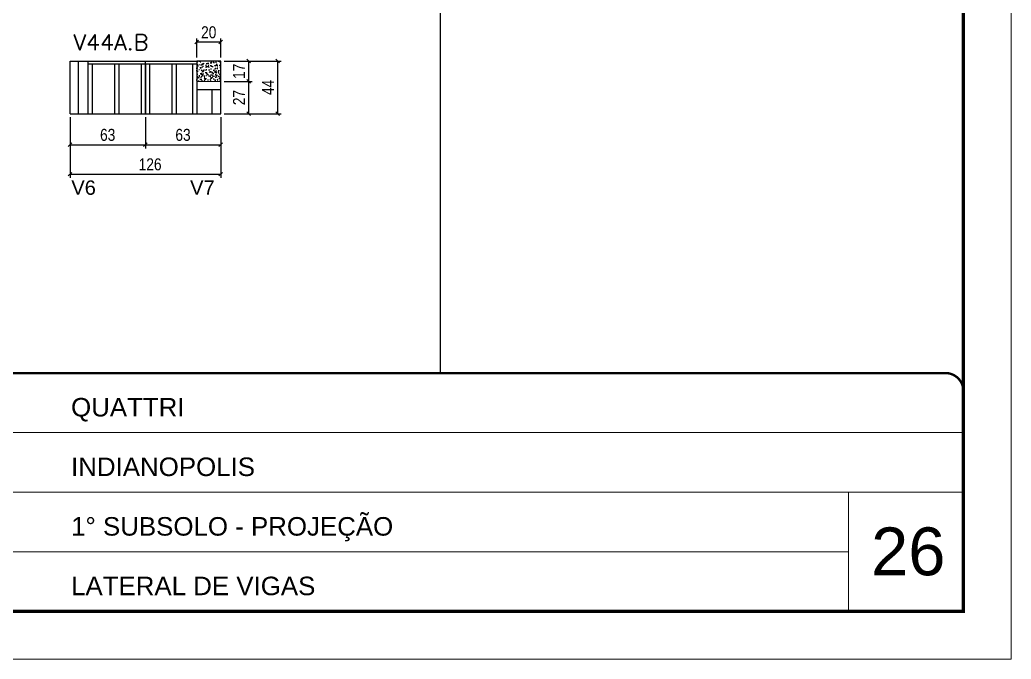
# Model space of a CAD drawing. Header units: millimetres. Extents: x 2921 to 9246, y 316 to 11751.
# Drawn here: x 5162 to 5991, y 2613 to 3148 of the extents above; entities that cross this region are included whole.
import ezdxf

# ---------------------------------------------------------------- set-up
doc = ezdxf.new("R2010")
doc.units = ezdxf.units.MM
doc.linetypes.add('CONTINUO', pattern=[0])
doc.linetypes.add('DASHED', pattern=[0.75, 0.5, -0.25])
for name, color, linetype in [('1', 3, 'Continuous'), ('5', 5, 'Continuous'), ('8', 8, 'Continuous'), ('COTA', 241, 'Continuous'), ('Painéis', 200, 'Continuous'), ('SARR_2.2x7', 40, 'Continuous'), ('SARR_3.5x7', 81, 'Continuous')]:
    doc.layers.add(name, color=color, linetype=linetype)
for name, color, linetype, lineweight in [('CARIMBO', 255, 'Continuous', 9), ('Folhas', 255, 'Continuous', 9), ('SARRAFO DE PRESSAO', 251, 'DASHED', 9), ('Texto Seção', 7, 'Continuous', 15)]:
    doc.layers.add(name, color=color, linetype=linetype, lineweight=lineweight)
doc.styles.add('arial', font='arial.ttf')
doc.styles.add('COTA TECNICA', font='techl___.ttf', dxfattribs={"height": 10})
doc.styles.add('REGUA-120', font='ROMANS.shx', dxfattribs={"height": 15})
doc.styles.get("Standard").update_dxf_attribs({"font": 'arial.ttf'})
doc.dimstyles.new('PAINEL', dxfattribs={"dimtxt": 10, "dimasz": 3, "dimexe": 3, "dimexo": 3, "dimgap": 3, "dimtad": 1, "dimdec": 1, "dimzin": 12, "dimdsep": 46, "dimtxsty": 'COTA TECNICA', "dimblk1": 'OBLIQUE', "dimblk2": 'OBLIQUE', "dimsah": 1, "dimcen": 0.9, "dimclrd": 4, "dimclre": 4, "dimclrt": 240, "dimadec": 1, "dimazin": 3, "dimtfac": 1, "dimtdec": 1, "dimtmove": 0, "dimatfit": 3, "dimfxl": 1, "dimtolj": 1, "dimtzin": 12, "dimarcsym": 0})

# ---------------------------------------------------------------- blocks, each defined once
blk = doc.blocks.new('9999999999')
at = {"color": 30, "linetype": 'CONTINUO'}
for p, q in [((98564.56, 34379.64), (99583.98, 34379.64)), ((98564.56, 34329.83), (99487.98, 34329.83)), ((99583.98, 34329.83), (99487.98, 34329.83)), ((99487.98, 34329.83), (99487.98, 34230.21)), ((98564.56, 34280.02), (99487.98, 34280.02))]:
    blk.add_line(p, q, dxfattribs=at)
at = {"color": 30, "linetype": 'CONTINUO', "const_width": 2}
blk.add_lwpolyline([(99583.98, 34230.21), (99583.98, 34414.45, 0.414214), (99568.98, 34429.45), (98228.98, 34429.45, 0.414214), (98213.98, 34414.45), (98213.98, 34245.21, 0.414214), (98228.98, 34230.21), (99583.98, 34230.21)], format="xyb", dxfattribs=at)
at = {"layer": 'Folhas'}
blk.add_lwpolyline([(98138.98, 34190.21), (99623.98, 34190.21), (99623.98, 35240.21), (98138.98, 35240.21)], close=True, dxfattribs=at)
at = {"layer": 'Folhas', "color": 30, "const_width": 3}
blk.add_lwpolyline([(98213.98, 34230.21), (99583.98, 34230.21), (99583.98, 35200.21), (98213.98, 35200.21)], close=True, dxfattribs=at)
at = {"color": 7, "linetype": 'Continuous', "ltscale": 5, "style": 'arial'}
for s, height, p in [('QUATTRI', 15.483, (98837.68, 34393.13)), ('INDIANOPOLIS', 15.4829, (98837.68, 34343.32)), ('1° SUBSOLO - PROJEÇÃO', 15.4829, (98837.68, 34293.51)), ('LATERAL DE VIGAS', 15.4829, (98837.68, 34243.7))]:
    blk.add_text(s, height=height, dxfattribs=at).set_placement(p)
blk = doc.blocks.new('_Oblique')
at = {"layer": '1', "color": 0, "lineweight": -2}
blk.add_line((-0.5, -0.5), (0.5, 0.5), dxfattribs=at)
blk = doc.blocks.new('*D442')
at = {"layer": 'COTA', "color": 4, "linetype": 'ByBlock', "lineweight": -2, "transparency": 16777216}
for p, q in [((5203.96, 3066.13), (5203.96, 3040.17)), ((5266.96, 3066.13), (5266.96, 3040.17)), ((5203.96, 3043.17), (5266.96, 3043.17))]:
    blk.add_line(p, q, dxfattribs=at)
at = {"layer": 'Defpoints', "color": 0, "linetype": 'ByBlock', "transparency": 16777216}
for p in [(5203.96, 3069.13), (5266.96, 3069.13), (5266.96, 3043.17)]:
    blk.add_point(p, dxfattribs=at)
at = {"layer": 'COTA', "color": 4, "linetype": 'ByBlock', "lineweight": -2, "transparency": 16777216, "xscale": 3, "yscale": 3, "zscale": 3, "rotation": 180}
blk.add_blockref('_Oblique', (5203.96, 3043.17), dxfattribs=at)
at = {"layer": 'COTA', "color": 4, "linetype": 'ByBlock', "lineweight": -2, "transparency": 16777216, "xscale": 3, "yscale": 3, "zscale": 3}
blk.add_blockref('_Oblique', (5266.96, 3043.17), dxfattribs=at)
at = {"layer": 'COTA', "color": 240, "linetype": 'ByBlock', "transparency": 16777216, "insert": (5235.46, 3051.39), "char_height": 10, "attachment_point": 5, "style": 'COTA TECNICA'}
blk.add_mtext('\\A1;63', dxfattribs=at)
blk = doc.blocks.new('*D443')
at = {"layer": 'COTA', "color": 4, "linetype": 'ByBlock', "lineweight": -2, "transparency": 16777216}
for p, q in [((5266.96, 3066.13), (5266.96, 3040.17)), ((5329.96, 3066.13), (5329.96, 3040.17)), ((5266.96, 3043.17), (5329.96, 3043.17))]:
    blk.add_line(p, q, dxfattribs=at)
at = {"layer": 'Defpoints', "color": 0, "linetype": 'ByBlock', "transparency": 16777216}
for p in [(5266.96, 3069.13), (5329.96, 3069.13), (5329.96, 3043.17)]:
    blk.add_point(p, dxfattribs=at)
at = {"layer": 'COTA', "color": 4, "linetype": 'ByBlock', "lineweight": -2, "transparency": 16777216, "xscale": 3, "yscale": 3, "zscale": 3, "rotation": 180}
blk.add_blockref('_Oblique', (5266.96, 3043.17), dxfattribs=at)
at = {"layer": 'COTA', "color": 4, "linetype": 'ByBlock', "lineweight": -2, "transparency": 16777216, "xscale": 3, "yscale": 3, "zscale": 3}
blk.add_blockref('_Oblique', (5329.96, 3043.17), dxfattribs=at)
at = {"layer": 'COTA', "color": 240, "linetype": 'ByBlock', "transparency": 16777216, "insert": (5298.46, 3051.39), "char_height": 10, "attachment_point": 5, "style": 'COTA TECNICA'}
blk.add_mtext('\\A1;63', dxfattribs=at)
blk = doc.blocks.new('*D444')
at = {"layer": 'COTA', "color": 4, "linetype": 'ByBlock', "lineweight": -2, "transparency": 16777216}
for p, q in [((5203.96, 3066.13), (5203.96, 3015.63)), ((5329.96, 3066.13), (5329.96, 3015.63)), ((5203.96, 3018.63), (5329.96, 3018.63))]:
    blk.add_line(p, q, dxfattribs=at)
at = {"layer": 'Defpoints', "color": 0, "linetype": 'ByBlock', "transparency": 16777216}
for p in [(5203.96, 3069.13), (5329.96, 3069.13), (5329.96, 3018.63)]:
    blk.add_point(p, dxfattribs=at)
at = {"layer": 'COTA', "color": 4, "linetype": 'ByBlock', "lineweight": -2, "transparency": 16777216, "xscale": 3, "yscale": 3, "zscale": 3, "rotation": 180}
blk.add_blockref('_Oblique', (5203.96, 3018.63), dxfattribs=at)
at = {"layer": 'COTA', "color": 4, "linetype": 'ByBlock', "lineweight": -2, "transparency": 16777216, "xscale": 3, "yscale": 3, "zscale": 3}
blk.add_blockref('_Oblique', (5329.96, 3018.63), dxfattribs=at)
at = {"layer": 'COTA', "color": 240, "linetype": 'ByBlock', "transparency": 16777216, "insert": (5270.96, 3026.73), "char_height": 10, "attachment_point": 5, "style": 'COTA TECNICA'}
blk.add_mtext('\\A1;126', dxfattribs=at)
blk = doc.blocks.new('*D445')
at = {"layer": 'COTA', "color": 4, "lineweight": -2, "transparency": 16777216}
for p, q in [((5332.96, 3096.13), (5356.37, 3096.13)), ((5353.37, 3096.13), (5353.37, 3069.13)), ((5332.96, 3069.13), (5356.37, 3069.13))]:
    blk.add_line(p, q, dxfattribs=at)
at = {"layer": 'Defpoints', "color": 0, "transparency": 16777216}
for p in [(5329.96, 3096.13), (5329.96, 3069.13), (5353.37, 3069.13)]:
    blk.add_point(p, dxfattribs=at)
at = {"layer": 'COTA', "color": 4, "lineweight": -2, "transparency": 16777216, "xscale": 3, "yscale": 3, "zscale": 3}
for p, rotation in [((5353.37, 3096.13), 90), ((5353.37, 3069.13), 270)]:
    blk.add_blockref('_Oblique', p, dxfattribs=dict(at, rotation=rotation))
at = {"layer": 'COTA', "color": 240, "transparency": 16777216, "insert": (5345.29, 3082.63), "char_height": 10, "attachment_point": 5, "rotation": 90, "style": 'COTA TECNICA'}
blk.add_mtext('\\A1;27', dxfattribs=at)
blk = doc.blocks.new('*D446')
at = {"layer": 'Defpoints', "color": 0, "transparency": 16777216}
for p in [(5329.96, 3113.13), (5329.96, 3096.13), (5353.37, 3096.13)]:
    blk.add_point(p, dxfattribs=at)
at = {"layer": 'Painéis', "color": 4, "lineweight": -2, "transparency": 16777216}
for p, q in [((5332.96, 3113.13), (5356.37, 3113.13)), ((5353.37, 3113.13), (5353.37, 3096.13)), ((5332.96, 3096.13), (5356.37, 3096.13))]:
    blk.add_line(p, q, dxfattribs=at)
at = {"layer": 'Painéis', "color": 4, "lineweight": -2, "transparency": 16777216, "xscale": 3, "yscale": 3, "zscale": 3}
for p, rotation in [((5353.37, 3113.13), 90), ((5353.37, 3096.13), 270)]:
    blk.add_blockref('_Oblique', p, dxfattribs=dict(at, rotation=rotation))
at = {"layer": 'Painéis', "color": 240, "lineweight": 5, "transparency": 16777216, "insert": (5345.29, 3104.63), "char_height": 10, "attachment_point": 5, "rotation": 90, "style": 'COTA TECNICA'}
blk.add_mtext('\\A1;17', dxfattribs=at)
blk = doc.blocks.new('*D447')
at = {"layer": 'Defpoints', "color": 0, "transparency": 16777216}
for p in [(5309.96, 3129.06), (5309.96, 3113.13), (5329.96, 3113.13)]:
    blk.add_point(p, dxfattribs=at)
at = {"layer": 'Painéis', "color": 4, "lineweight": -2, "transparency": 16777216}
for p, q in [((5309.96, 3116.13), (5309.96, 3132.06)), ((5329.96, 3129.06), (5309.96, 3129.06)), ((5329.96, 3116.13), (5329.96, 3132.06))]:
    blk.add_line(p, q, dxfattribs=at)
at = {"layer": 'Painéis', "color": 4, "lineweight": -2, "transparency": 16777216, "xscale": 3, "yscale": 3, "zscale": 3, "rotation": 180}
blk.add_blockref('_Oblique', (5309.96, 3129.06), dxfattribs=at)
at = {"layer": 'Painéis', "color": 4, "lineweight": -2, "transparency": 16777216, "xscale": 3, "yscale": 3, "zscale": 3}
blk.add_blockref('_Oblique', (5329.96, 3129.06), dxfattribs=at)
at = {"layer": 'Painéis', "color": 240, "lineweight": 5, "transparency": 16777216, "insert": (5319.96, 3137.16), "char_height": 10, "attachment_point": 5, "style": 'COTA TECNICA'}
blk.add_mtext('\\A1;20', dxfattribs=at)
blk = doc.blocks.new('*D1012')
at = {"layer": 'Defpoints', "color": 0, "transparency": 16777216}
for p in [(5329.96, 3113.13), (5329.96, 3069.13), (5377.6, 3069.13)]:
    blk.add_point(p, dxfattribs=at)
at = {"layer": 'Painéis', "color": 4, "lineweight": -2, "transparency": 16777216}
for p, q in [((5332.96, 3113.13), (5380.6, 3113.13)), ((5377.6, 3113.13), (5377.6, 3069.13)), ((5332.96, 3069.13), (5380.6, 3069.13))]:
    blk.add_line(p, q, dxfattribs=at)
at = {"layer": 'Painéis', "color": 4, "lineweight": -2, "transparency": 16777216, "xscale": 3, "yscale": 3, "zscale": 3}
for p, rotation in [((5377.6, 3113.13), 90), ((5377.6, 3069.13), 270)]:
    blk.add_blockref('_Oblique', p, dxfattribs=dict(at, rotation=rotation))
at = {"layer": 'Painéis', "color": 240, "lineweight": 5, "transparency": 16777216, "insert": (5369.52, 3091.13), "char_height": 10, "attachment_point": 5, "rotation": 90, "style": 'COTA TECNICA'}
blk.add_mtext('\\A1;44', dxfattribs=at)

msp = doc.modelspace()

# ---------------------------------------------------------------- hatches: boundary and pattern name
at = {"layer": 'COTA', "linetype": 'ByBlock'}
h = msp.add_hatch(dxfattribs=at)
h.set_pattern_fill('AR-CONC', color=256, scale=0.03)
h.set_pattern_definition([(50, (1497.2077, -7535.475), (5.46554, -0.4781726), [0.5715, -6.2865]), (355, (1497.2077, -7535.475), (-1.0573026, 5.7317054), [0.4572, -5.0292175]), (100.451445, (1497.663, -7535.5147), (4.4082374, 5.2535326), [0.4857003, -5.3427073]), (46.1842, (1497.208, -7533.951), (8.1323712, -1.26127), [0.85725, -9.42975]), (96.63556, (1497.8854, -7534.056), (7.122124, 7.422784), [0.728551, -8.014068]), (351.18415, (1497.208, -7533.951), (7.122124, 7.422784), [0.685799, -7.543792]), (21, (1497.9697, -7534.332), (4.5484317, -3.067956), [0.5715, -6.2865]), (326, (1497.9697, -7534.332), (1.8540609, 5.525639), [0.4572, -5.0292]), (71.451445, (1498.349, -7534.5875), (6.4024926, 2.457683), [0.4857003, -5.342698]), (37.5, (1497.2077, -7535.4749), (0.0926581, 2.53665117), [0, -4.96824, 0, -5.1054, 0, -5.04825]), (7.5, (1497.2077, -7535.4749), (2.0045899, 3.00541724), [0, -2.91084, 0, -4.85394, 0, -1.92405]), (327.5, (1495.5084, -7535.4749), (4.06771786, -0.17186232), [0, -1.905, 0, -5.9436, 0, -7.8867]), (317.5, (1494.7464, -7535.475), (4.4438754, 0.7627947), [0, -2.4765, 0, -3.94716, 0, -5.6007])])
h.paths.add_polyline_path([(5329.96, 3113.13), (5309.96, 3113.13), (5309.96, 3096.13), (5329.96, 3096.13)])

# ---------------------------------------------------------------- linework, layer by layer
at = {"layer": '8', "linetype": 'ByBlock'}
msp.add_line((5513.44, 3623.07), (5513.44, 2852.32), dxfattribs=at)
at = {"layer": 'COTA', "linetype": 'ByBlock'}
for p, q in [((5329.96, 3113.13), (5309.96, 3113.13)), ((5329.96, 3096.13), (5329.96, 3113.13))]:
    msp.add_line(p, q, dxfattribs=at)
at = {"layer": 'Painéis', "linetype": 'ByBlock'}
for p, q in [((5203.96, 3113.13), (5309.96, 3113.13)), ((5203.96, 3069.13), (5203.96, 3113.13)), ((5266.96, 3069.13), (5266.96, 3113.13)), ((5329.96, 3069.13), (5329.96, 3096.13)), ((5203.96, 3069.13), (5329.96, 3069.13))]:
    msp.add_line(p, q, dxfattribs=at)
at = {"layer": 'Painéis', "lineweight": 5}
for p, q in [((5309.96, 3096.13), (5309.96, 3113.13)), ((5329.96, 3096.13), (5309.96, 3096.13))]:
    msp.add_line(p, q, dxfattribs=at)
at = {"layer": 'SARR_2.2x7', "linetype": 'Continuous'}
for p, q in [((5210.96, 3069.13), (5210.96, 3113.13)), ((5218.96, 3110.93), (5266.96, 3110.93)), ((5266.96, 3110.93), (5309.96, 3110.93)), ((5329.96, 3089.13), (5309.96, 3089.13)), ((5322.96, 3069.13), (5322.96, 3089.13))]:
    msp.add_line(p, q, dxfattribs=at)
at = {"layer": 'SARR_3.5x7'}
for p, q in [((5218.96, 3113.13), (5218.96, 3069.13)), ((5222.46, 3110.93), (5222.46, 3069.13)), ((5241.17, 3110.93), (5241.17, 3069.13)), ((5244.67, 3110.93), (5244.67, 3069.13)), ((5263.46, 3110.93), (5263.46, 3069.13)), ((5266.96, 3110.93), (5266.96, 3069.13)), ((5270.46, 3110.93), (5270.46, 3069.13)), ((5289.17, 3110.93), (5289.17, 3069.13)), ((5292.67, 3110.93), (5292.67, 3069.13)), ((5306.46, 3110.93), (5306.46, 3069.13)), ((5309.96, 3113.13), (5309.96, 3069.13))]:
    msp.add_line(p, q, dxfattribs=at)

# ---------------------------------------------------------------- block references
at = {"layer": 'SARRAFO DE PRESSAO', "color": 6, "linetype": 'ByBlock'}
msp.add_blockref('9999999999', (-93632.85, -31577.13), dxfattribs=at)

# ---------------------------------------------------------------- texts
at = {"layer": '5', "linetype": 'Continuous'}
for s, p in [('V6', (5205.06, 3001.34)), ('V7', (5304.4, 3001.34))]:
    msp.add_text(s, height=12, rotation=0.00004, dxfattribs=at).set_placement(p)
at = {"layer": 'CARIMBO', "style": 'arial'}
msp.add_text('26', height=40, dxfattribs=at).set_placement((5873.99, 2683.22))
at = {"layer": 'Texto Seção', "style": 'REGUA-120', "width": 1.05}
msp.add_text('V44A.B', height=13, dxfattribs=at).set_placement((5206.96, 3122.32))

# ---------------------------------------------------------------- dimensions: what is measured, and where the dimension line sits
at = {"layer": 'COTA'}
dim = msp.add_linear_dim(base=(5353.37, 3069.13), p1=(5329.96, 3096.13), p2=(5329.96, 3069.13), angle=90, dimstyle='PAINEL', dxfattribs=at)
dim.commit()
dim.dimension.update_dxf_attribs({"geometry": '*D445', "text_midpoint": (5345.29, 3082.63)})
at = {"layer": 'COTA', "linetype": 'ByBlock'}
dim = msp.add_linear_dim(base=(5266.96, 3043.17), p1=(5203.96, 3069.13), p2=(5266.96, 3069.13), dimstyle='PAINEL', dxfattribs=at)
dim.commit()
dim.dimension.update_dxf_attribs({"geometry": '*D442', "text_midpoint": (5235.46, 3051.39)})
dim = msp.add_linear_dim(base=(5329.96, 3018.63), p1=(5203.96, 3069.13), p2=(5329.96, 3069.13), dimstyle='PAINEL', dxfattribs=at)
dim.commit()
dim.dimension.update_dxf_attribs({"geometry": '*D444', "text_midpoint": (5270.96, 3018.63), "dimtype": 160})
dim = msp.add_linear_dim(base=(5329.96, 3043.17), p1=(5266.96, 3069.13), p2=(5329.96, 3069.13), dimstyle='PAINEL', override={"dimtmove": 1}, dxfattribs=at)
dim.commit()
dim.dimension.update_dxf_attribs({"geometry": '*D443', "text_midpoint": (5298.46, 3051.39)})
at = {"layer": 'Painéis', "lineweight": 5}
dim = msp.add_linear_dim(base=(5309.96, 3129.06), p1=(5329.96, 3113.13), p2=(5309.96, 3113.13), dimstyle='PAINEL', dxfattribs=at)
dim.commit()
dim.dimension.update_dxf_attribs({"geometry": '*D447', "text_midpoint": (5319.96, 3129.06), "dimtype": 160})
for base, p2, picture, middle in [((5353.37, 3096.13), (5329.96, 3096.13), '*D446', (5345.29, 3104.63)), ((5377.6, 3069.13), (5329.96, 3069.13), '*D1012', (5369.52, 3091.13))]:
    dim = msp.add_linear_dim(base=base, p1=(5329.96, 3113.13), p2=p2, angle=90, dimstyle='PAINEL', dxfattribs=at)
    dim.commit()
    dim.dimension.update_dxf_attribs({"geometry": picture, "text_midpoint": middle})

doc.saveas('drawing.dxf')
